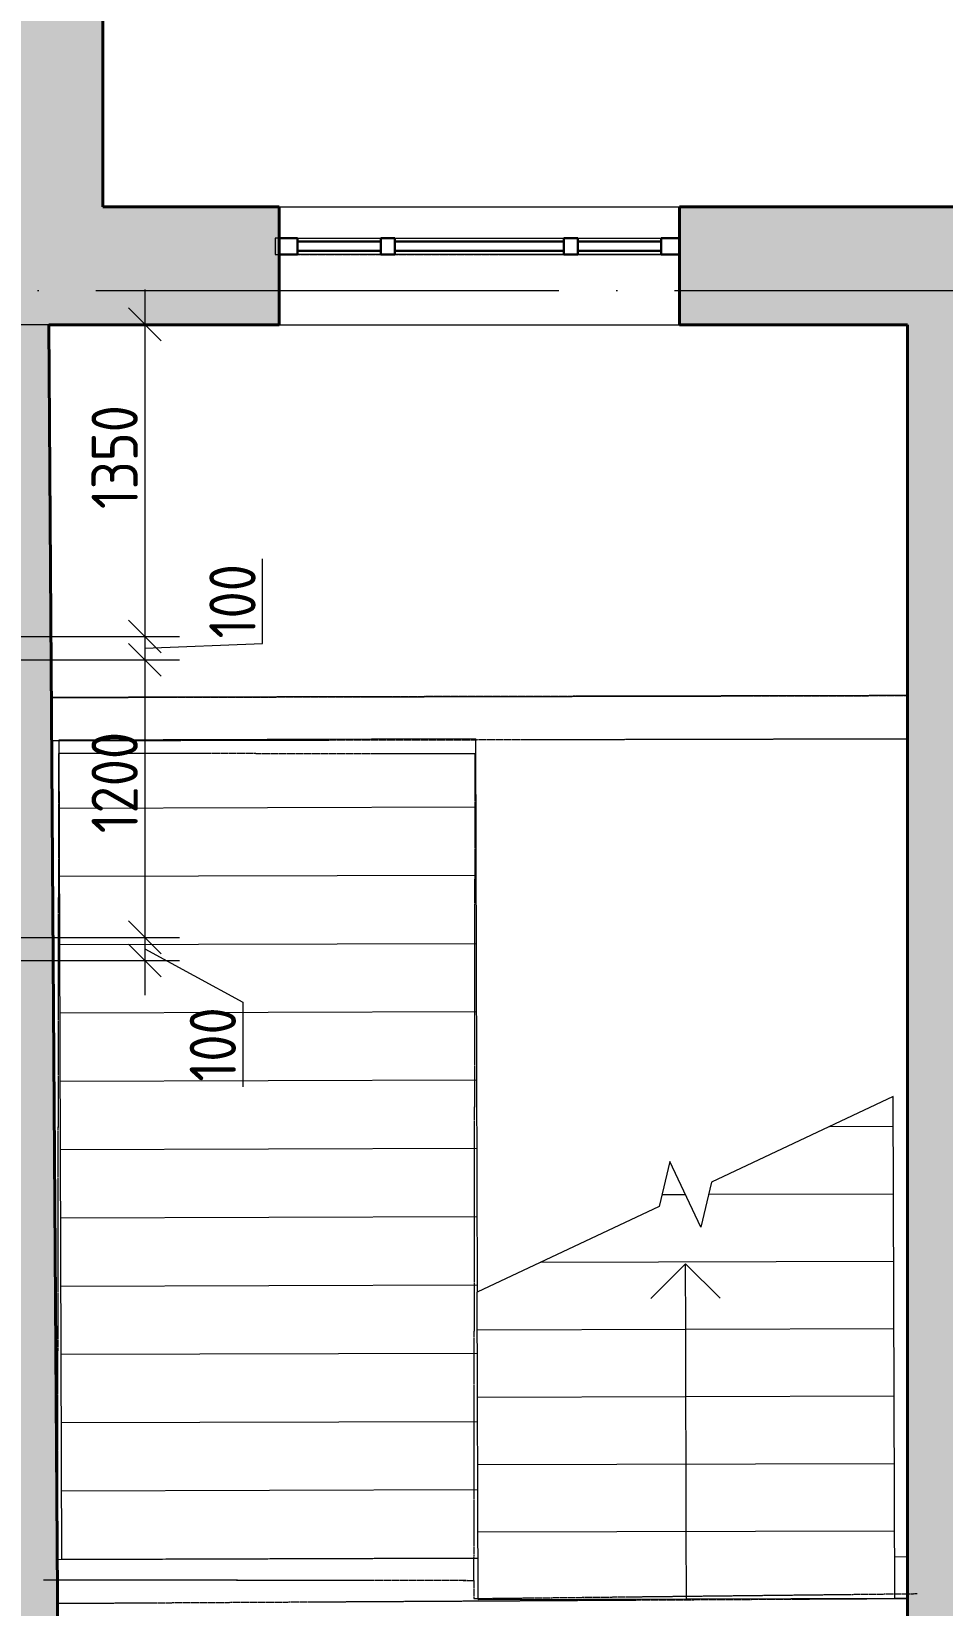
# Model space of a CAD drawing. Header units: millimetres. Extents: x -269164 to 430575, y -569542 to 36130.
# Drawn here: x 181819 to 185755, y -415749 to -408945 of the extents above; entities that cross this region are included whole.
import ezdxf

# ---------------------------------------------------------------- set-up
doc = ezdxf.new("R2010")
doc.units = ezdxf.units.MM
doc.linetypes.add('ADSK_Линия сетки', pattern=[25, 20, -2.5, 0, -2.5])
doc.linetypes.add('ADSK_Сверху', pattern=[4.5, 3, -1.5])
for name, color, linetype, lineweight in [('Витраж', 7, 'Continuous', 18), ('Каркас', 7, 'Continuous', 18), ('Лестницы', 7, 'Continuous', 18), ('Оси', 7, 'Continuous', 9), ('Панели витража', 7, 'Continuous', 18), ('Перекрытие', 7, 'Continuous', 18), ('Размеры', 7, 'Continuous', 9), ('Стены внутренние', 7, 'Continuous', 18), ('Стены наружные', 7, 'Continuous', 18), ('Стрелки вверх', 7, 'Continuous', 18)]:
    doc.layers.add(name, color=color, linetype=linetype, lineweight=lineweight)
doc.styles.add('GOST Common', font='GOST_Common.ttf', dxfattribs={"width": 0.9, "height": 200})
doc.dimstyles.new('ADSK_Основной_2_мм_Округление_до_1_мм_1', dxfattribs={"dimscale": 304.8, "dimtxt": 201.142999, "dimasz": 0.463911, "dimexe": 0.492126, "dimexo": 0.492126, "dimgap": 0.098425, "dimtad": 1, "dimdec": 0, "dimdsep": 46, "dimtxsty": 'GOST Common', "dimblk1": 'OBLIQUE', "dimblk2": 'OBLIQUE', "dimsah": 1, "dimcen": 0.09, "dimdle": 0.492126, "dimazin": 2, "dimtfac": 1, "dimtdec": 4, "dimtix": 1, "dimtmove": 1, "dimatfit": 3, "dimfxl": 1, "dimtvp": 1, "dimtolj": 1, "dimtzin": 0, "dimlwd": 20, "dimlwe": 20, "dimarcsym": 2})

# ---------------------------------------------------------------- blocks, each defined once
blk = doc.blocks.new('Прямоугольный импост - 70х20_60мм-V1-03 План 3-го этажа маркировочный')
at = {"layer": 'Витраж', "color": 253, "linetype": 'ADSK_Сверху', "true_color": 0xaaaaaa}
for p, q in [((5965.7, 20783.6), (6435.7, 20783.6)), ((6435.7, 20713.6), (6435.7, 20783.6)), ((5965.7, 20713.6), (6435.7, 20713.6))]:
    blk.add_line(p, q, dxfattribs=at)
blk = doc.blocks.new('Прямоугольный импост - 70х20_60мм-1464022-03 План 3-го этажа маркировочный')
at = {"layer": 'Витраж', "color": 253, "linetype": 'ADSK_Сверху', "true_color": 0xaaaaaa}
for p, q in [((5175.7, 20783.6), (5965.7, 20783.6)), ((5175.7, 20713.6), (5965.7, 20713.6))]:
    blk.add_line(p, q, dxfattribs=at)
blk = doc.blocks.new('Прямоугольный импост - 70х20_60мм-V2-03 План 3-го этажа маркировочный')
at = {"layer": 'Витраж', "color": 253, "linetype": 'ADSK_Сверху', "true_color": 0xaaaaaa}
for p, q in [((4705.7, 20783.6), (4705.7, 20713.6)), ((4705.7, 20783.6), (5175.7, 20783.6)), ((4705.7, 20713.6), (5175.7, 20713.6))]:
    blk.add_line(p, q, dxfattribs=at)
blk = doc.blocks.new('Прямоугольный импост - 70х40_60мм-1229682-03 План 3-го этажа маркировочный')
at = {"layer": 'Витраж', "color": 253, "linetype": 'ADSK_Сверху', "true_color": 0xaaaaaa}
for p, q in [((4689, 20783.6), (4689, 20713.6)), ((4705.7, 20783.6), (4689, 20783.6)), ((4689, 20713.6), (4705.7, 20713.6))]:
    blk.add_line(p, q, dxfattribs=at)
blk = doc.blocks.new('Монолитная лестница - ___-2426494-03 План 3-го этажа маркировочный')
at = {"layer": 'Лестницы', "color": 253, "linetype": 'ADSK_Сверху', "true_color": 0xaaaaaa}
for p, q in [((3752.7, 18556.3), (3752.3, 18258.6)), ((5552.7, 18553.7), (3752.7, 18556.3)), ((5552.3, 18256), (5552.7, 18553.7)), ((3752.3, 18258.6), (3751.8, 17960.9)), ((5551.8, 17958.3), (5552.3, 18256)), ((3751.8, 17960.9), (3751.4, 17663.2)), ((5551.4, 17660.6), (5551.8, 17958.3)), ((3751.4, 17663.2), (3751, 17365.5)), ((5551, 17362.9), (5551.4, 17660.6)), ((3751, 17365.5), (3750.5, 17067.8)), ((5550.5, 17065.2), (5551, 17362.9)), ((3750.5, 17067.8), (3750.1, 16770.1)), ((5550.1, 16767.5), (5550.5, 17065.2)), ((3750.1, 16770.1), (3749.6, 16472.4)), ((5549.6, 16469.8), (5550.1, 16767.5)), ((3749.6, 16472.4), (3749.2, 16174.7)), ((5549.2, 16172.1), (5549.6, 16469.8)), ((3749.2, 16174.7), (3748.7, 15877)), ((5548.7, 15874.4), (5549.2, 16172.1)), ((3748.7, 15877), (3748.3, 15579.3)), ((5548.3, 15576.7), (5548.7, 15874.4)), ((3748.3, 15579.3), (3747.9, 15281.6)), ((5547.9, 15279), (5548.3, 15576.7)), ((3747.9, 15281.6), (3747.4, 14983.9)), ((5547.4, 14981.3), (5547.9, 15279)), ((3747.4, 14983.9), (5547.4, 14981.3))]:
    blk.add_line(p, q, dxfattribs=at)
blk = doc.blocks.new('Системная панель - _AR_Стекло_40мм_привязка по центру-V47-03 План 3-го этажа маркировочный')
at = {"layer": 'Панели витража', "lineweight": 30}
for p, q in [((180, 20), (-180, 20)), ((-180, 20), (-180, -20)), ((180, -20), (180, 20)), ((-180, -20), (180, -20))]:
    blk.add_line(p, q, dxfattribs=at)
blk = doc.blocks.new('Прямоугольный импост - 70х20_60мм-V48-03 План 3-го этажа маркировочный')
at = {"layer": 'Витраж', "lineweight": 30}
for p, q in [((-80, 35), (0, 35)), ((-80, -35), (-80, 35)), ((0, 35), (0, -35)), ((0, -35), (-80, -35))]:
    blk.add_line(p, q, dxfattribs=at)
blk = doc.blocks.new('Прямоугольный импост - 70х20_60мм-V49-03 План 3-го этажа маркировочный')
at = {"layer": 'Витраж', "lineweight": 30}
for p, q in [((0, 35), (-80, 35)), ((-80, 35), (-80, -35)), ((0, -35), (0, 35)), ((-80, -35), (0, -35))]:
    blk.add_line(p, q, dxfattribs=at)
blk = doc.blocks.new('Системная панель - _AR_Стекло_40мм_привязка по центру-V51-03 План 3-го этажа маркировочный')
at = {"layer": 'Панели витража', "lineweight": 30}
for p, q in [((365, 20), (-365, 20)), ((-365, 20), (-365, -20)), ((365, -20), (365, 20)), ((-365, -20), (365, -20))]:
    blk.add_line(p, q, dxfattribs=at)
blk = doc.blocks.new('Прямоугольный импост - 70х60мм-V52-03 План 3-го этажа маркировочный')
at = {"layer": 'Витраж', "lineweight": 30}
for p, q in [((-30, 35), (30, 35)), ((-30, -35), (-30, 35)), ((30, 35), (30, -35)), ((30, -35), (-30, -35))]:
    blk.add_line(p, q, dxfattribs=at)
blk = doc.blocks.new('Прямоугольный импост - 70х60мм-V53-03 План 3-го этажа маркировочный')
at = {"layer": 'Витраж'}
for p, q in [((5995.7, 20783.6), (6355.7, 20783.6)), ((6355.7, 20713.6), (5995.7, 20713.6))]:
    blk.add_line(p, q, dxfattribs=at)
blk = doc.blocks.new('Прямоугольный импост - 70х60мм-V54-03 План 3-го этажа маркировочный')
at = {"layer": 'Витраж'}
for p, q in [((5205.7, 20783.6), (5935.7, 20783.6)), ((5935.7, 20713.6), (5205.7, 20713.6))]:
    blk.add_line(p, q, dxfattribs=at)
blk = doc.blocks.new('_Oblique')
at = {"color": 0, "linetype": 'ByBlock', "lineweight": -2}
blk.add_line((-0.5, -0.5), (0.5, 0.5), dxfattribs=at)
blk = doc.blocks.new('*D12267')
at = {"layer": 'Defpoints', "color": 0, "transparency": 16777216}
for p in [(181513, -410210.9), (181522.5, -411560.9), (182308, -411560.9)]:
    blk.add_point(p, dxfattribs=at)
at = {"layer": 'Размеры', "color": 0, "lineweight": 20, "transparency": 16777216}
for p, q in [((182308, -410060.9), (182308, -411710.9)), ((181663, -410210.9), (182458, -410210.9)), ((181672.5, -411560.9), (182458, -411560.9))]:
    blk.add_line(p, q, dxfattribs=at)
at = {"layer": 'Размеры', "color": 0, "lineweight": 20, "transparency": 16777216, "xscale": 141.4, "yscale": 141.4, "zscale": 141.4}
for p, rotation in [((182308, -410210.9), 90), ((182308, -411560.9), 270)]:
    blk.add_blockref('_Oblique', p, dxfattribs=dict(at, rotation=rotation))
at = {"layer": 'Размеры', "color": 0, "transparency": 16777216, "insert": (182178, -410784.8), "char_height": 200, "attachment_point": 5, "rotation": 90, "style": 'GOST Common'}
blk.add_mtext('\\A1;1350', dxfattribs=at)
blk = doc.blocks.new('*D12268')
at = {"layer": 'Defpoints', "color": 0, "transparency": 16777216}
for p in [(181522.5, -411560.9), (181523.2, -411660.9), (182308, -411660.9)]:
    blk.add_point(p, dxfattribs=at)
at = {"layer": 'Размеры', "color": 0, "lineweight": 20, "transparency": 16777216}
for p, q in [((182817.1, -411590.9), (182817.1, -411224.9)), ((182308, -411410.9), (182308, -411810.9)), ((181672.5, -411560.9), (182458, -411560.9)), ((182308, -411610.9), (182817.1, -411590.9)), ((181673.2, -411660.9), (182458, -411660.9))]:
    blk.add_line(p, q, dxfattribs=at)
at = {"layer": 'Размеры', "color": 0, "lineweight": 20, "transparency": 16777216, "xscale": 141.4, "yscale": 141.4, "zscale": 141.4}
for p, rotation in [((182308, -411560.9), 90), ((182308, -411660.9), 270)]:
    blk.add_blockref('_Oblique', p, dxfattribs=dict(at, rotation=rotation))
at = {"layer": 'Размеры', "color": 0, "transparency": 16777216, "insert": (182687.1, -411407.9), "char_height": 200, "attachment_point": 5, "rotation": 90, "style": 'GOST Common'}
blk.add_mtext('\\A1;100', dxfattribs=at)
blk = doc.blocks.new('*D12269')
at = {"layer": 'Defpoints', "color": 0, "transparency": 16777216}
for p in [(181523.2, -411660.9), (181536.9, -412860.9), (182308, -412860.9)]:
    blk.add_point(p, dxfattribs=at)
at = {"layer": 'Размеры', "color": 0, "lineweight": 20, "transparency": 16777216}
for p, q in [((182308, -411510.9), (182308, -413010.9)), ((181673.2, -411660.9), (182458, -411660.9)), ((181686.9, -412860.9), (182458, -412860.9))]:
    blk.add_line(p, q, dxfattribs=at)
at = {"layer": 'Размеры', "color": 0, "lineweight": 20, "transparency": 16777216, "xscale": 141.4, "yscale": 141.4, "zscale": 141.4}
for p, rotation in [((182308, -411660.9), 90), ((182308, -412860.9), 270)]:
    blk.add_blockref('_Oblique', p, dxfattribs=dict(at, rotation=rotation))
at = {"layer": 'Размеры', "color": 0, "transparency": 16777216, "insert": (182178, -412191.8), "char_height": 200, "attachment_point": 5, "rotation": 90, "style": 'GOST Common'}
blk.add_mtext('\\A1;1200', dxfattribs=at)
blk = doc.blocks.new('*D12270')
at = {"layer": 'Defpoints', "color": 0, "transparency": 16777216}
for p in [(181536.9, -412860.9), (181536.9, -412960.9), (182308, -412960.9)]:
    blk.add_point(p, dxfattribs=at)
at = {"layer": 'Размеры', "color": 0, "lineweight": 20, "transparency": 16777216}
for p, q in [((182308, -412710.9), (182308, -413110.9)), ((181686.9, -412860.9), (182458, -412860.9)), ((181686.9, -412960.9), (182458, -412960.9)), ((182308, -412910.9), (182732.2, -413140.9)), ((182732.2, -413140.9), (182732.2, -413506.9))]:
    blk.add_line(p, q, dxfattribs=at)
at = {"layer": 'Размеры', "color": 0, "lineweight": 20, "transparency": 16777216, "xscale": 141.4, "yscale": 141.4, "zscale": 141.4}
for p, rotation in [((182308, -412860.9), 90), ((182308, -412960.9), 270)]:
    blk.add_blockref('_Oblique', p, dxfattribs=dict(at, rotation=rotation))
at = {"layer": 'Размеры', "color": 0, "transparency": 16777216, "insert": (182602.2, -413323.9), "char_height": 200, "attachment_point": 5, "rotation": 90, "style": 'GOST Common'}
blk.add_mtext('\\A1;100', dxfattribs=at)

msp = doc.modelspace()

# ---------------------------------------------------------------- hatches: boundary and pattern name
at = {"layer": 'Стены внутренние', "true_color": 0xc0c0c0}
for points in [[(181568.11, -418049.05), (181948.1, -418045.81), (181893.03, -410213.29), (181616.41, -410213.29), (181616.3, -410210.93), (181513, -410210.93), (181567.75, -417996.93)], [(185654.8, -417619.04), (185983.71, -417619.04), (185983.71, -410213.29), (185603.71, -410213.29), (185603.71, -417619.04), (185654.41, -417619.04)]]:
    msp.add_hatch(color=9, dxfattribs=at).paths.add_polyline_path(points)
at = {"layer": 'Стены наружные', "true_color": 0xc0c0c0}
h = msp.add_hatch(color=9, dxfattribs=at)
h.paths.add_polyline_path([(182126.41, -409703.29), (182126.41, -408598.77), (181616.41, -408598.77), (181616.41, -409703.29), (181945.29, -409703.29)])
h.paths.add_polyline_path([(181616.41, -406828.77), (182126.41, -406828.77), (182126.41, -404573.3), (181616.41, -404573.3), (181616.41, -405250.48)])
h.paths.add_polyline_path([(181753.48, -402803.3), (182126.41, -402803.3), (182126.41, -400532.3), (181616.41, -400532.3), (181616.41, -402803.3)])
h.paths.add_polyline_path([(181753.48, -398762.3), (182126.41, -398762.3), (182126.41, -396530.34), (181616.41, -396530.34), (181616.41, -398762.3)])
h.paths.add_polyline_path([(182126.41, -394760.34), (182126.41, -386958.02), (181616.41, -386953.1), (181616.41, -394760.34), (181753.48, -394760.34)])
h = msp.add_hatch(color=9, dxfattribs=at)
h.paths.add_polyline_path([(189014.22, -410213.29), (189524.22, -410213.29), (189524.22, -409703.29), (188322.11, -409703.29), (188322.11, -410213.29), (188406.35, -410213.29)])
h.paths.add_polyline_path([(181945.29, -410213.29), (182888.64, -410213.29), (182888.64, -409703.29), (181616.41, -409703.29), (181616.41, -410213.29), (181893.03, -410213.29)])
h.paths.add_polyline_path([(186379.06, -410213.29), (186592.11, -410213.29), (186592.11, -409703.29), (184618.64, -409703.29), (184618.64, -410213.29), (185983.71, -410213.29)])

# ---------------------------------------------------------------- linework, layer by layer
at = {"layer": 'Каркас', "color": 253, "linetype": 'ADSK_Сверху', "true_color": 0xb2b2b2}
for p, q in [((185603.71, -411815.74), (181904.35, -411824.07)), ((185603.71, -412002.14), (185603.71, -411815.74)), ((181904.35, -411824.07), (181905.66, -412010.47)), ((181905.66, -412010.47), (185603.71, -412002.14))]:
    msp.add_line(p, q, dxfattribs=at)
at = {"layer": 'Каркас', "color": 253, "linetype": 'ADSK_Сверху', "true_color": 0xaaaaaa}
for p, q in [((181904.35, -411824.07), (185603.71, -411815.74)), ((185603.71, -411815.74), (185603.71, -412002.14)), ((181905.66, -412010.47), (181904.35, -411824.07)), ((181905.66, -412010.47), (185603.71, -412002.14)), ((181931.89, -415739.97), (185603.71, -415718.84)), ((181933.44, -415961.27), (181931.89, -415739.97)), ((185603.71, -415718.84), (185603.71, -415940.15))]:
    msp.add_line(p, q, dxfattribs=at)
at = {"layer": 'Лестницы'}
for p, q in [((183737.4, -412002.74), (181937.41, -412008.17)), ((183737.4, -412002.74), (181937.41, -412008.17)), ((183737.4, -412002.74), (181937.41, -412008.17)), ((183737.4, -412002.74), (181937.41, -412008.17)), ((181937.41, -412008.17), (181948.1, -415550.55)), ((181937.41, -412008.17), (181948.1, -415550.55)), ((183737.4, -412002.74), (183744.62, -414394.3)), ((183737.4, -412002.74), (183744.62, -414394.3)), ((183738.29, -412297.94), (181938.3, -412303.37)), ((183738.29, -412297.94), (181938.3, -412303.37)), ((183738.29, -412297.94), (181938.3, -412303.37)), ((183738.29, -412297.94), (181938.3, -412303.37)), ((183739.18, -412593.14), (181939.19, -412598.57)), ((183739.18, -412593.14), (181939.19, -412598.57)), ((183739.18, -412593.14), (181939.19, -412598.57)), ((183739.18, -412593.14), (181939.19, -412598.57)), ((183740.07, -412888.33), (181940.08, -412893.76)), ((183740.07, -412888.33), (181940.08, -412893.76)), ((183740.07, -412888.33), (181940.08, -412893.76)), ((183740.07, -412888.33), (181940.08, -412893.76)), ((183740.96, -413183.53), (181940.97, -413188.96)), ((183740.96, -413183.53), (181940.97, -413188.96)), ((183740.96, -413183.53), (181940.97, -413188.96)), ((183740.96, -413183.53), (181940.97, -413188.96)), ((183741.85, -413478.73), (181941.86, -413484.16)), ((183741.85, -413478.73), (181941.86, -413484.16)), ((183741.85, -413478.73), (181941.86, -413484.16)), ((183741.85, -413478.73), (181941.86, -413484.16)), ((185542.08, -413549.52), (184756.47, -413918.74)), ((185542.08, -413549.52), (184756.47, -413918.74)), ((185548.62, -415717.59), (185542.08, -413549.52)), ((185548.62, -415717.59), (185542.08, -413549.52)), ((185267.37, -413678.62), (185542.46, -413677.79)), ((185267.37, -413678.62), (185542.46, -413677.79)), ((185267.37, -413678.62), (185542.46, -413677.79)), ((185267.37, -413678.62), (185542.46, -413677.79)), ((183742.74, -413773.93), (181942.75, -413779.36)), ((183742.74, -413773.93), (181942.75, -413779.36)), ((183742.74, -413773.93), (181942.75, -413779.36)), ((183742.74, -413773.93), (181942.75, -413779.36)), ((184576.88, -413830.5), (184530.22, -414025.08)), ((184576.88, -413830.5), (184530.22, -414025.08)), ((184709.81, -414113.32), (184576.88, -413830.5)), ((184709.81, -414113.32), (184576.88, -413830.5)), ((184756.47, -413918.74), (184709.81, -414113.32)), ((184756.47, -413918.74), (184709.81, -414113.32)), ((184542.9, -413972.21), (184643.35, -413971.91)), ((184542.9, -413972.21), (184643.35, -413971.91)), ((184542.9, -413972.21), (184643.35, -413971.91)), ((184542.9, -413972.21), (184643.35, -413971.91)), ((184743.79, -413971.61), (185543.34, -413969.19)), ((184743.79, -413971.61), (185543.34, -413969.19)), ((184743.79, -413971.61), (185543.34, -413969.19)), ((184743.79, -413971.61), (185543.34, -413969.19)), ((184530.22, -414025.08), (183744.62, -414394.3)), ((184530.22, -414025.08), (183744.62, -414394.3)), ((183743.63, -414069.13), (181943.64, -414074.56)), ((183743.63, -414069.13), (181943.64, -414074.56)), ((183743.63, -414069.13), (181943.64, -414074.56)), ((183743.63, -414069.13), (181943.64, -414074.56)), ((184019.32, -414265.19), (185544.22, -414260.59)), ((184019.32, -414265.19), (185544.22, -414260.59)), ((184019.32, -414265.19), (185544.22, -414260.59)), ((184019.32, -414265.19), (185544.22, -414260.59)), ((183744.53, -414364.33), (181944.53, -414369.76)), ((183744.53, -414364.33), (181944.53, -414369.76)), ((183744.53, -414364.33), (181944.53, -414369.76)), ((183744.53, -414364.33), (181944.53, -414369.76)), ((183748.62, -415723.02), (183744.62, -414394.3)), ((183748.62, -415723.02), (183744.62, -414394.3)), ((183745.11, -414557.42), (185545.1, -414551.99)), ((183745.11, -414557.42), (185545.1, -414551.99)), ((183745.11, -414557.42), (185545.1, -414551.99)), ((183745.11, -414557.42), (185545.1, -414551.99)), ((183745.42, -414659.53), (181945.42, -414664.96)), ((183745.42, -414659.53), (181945.42, -414664.96)), ((183745.42, -414659.53), (181945.42, -414664.96)), ((183745.42, -414659.53), (181945.42, -414664.96)), ((183745.99, -414848.82), (185545.98, -414843.39)), ((183745.99, -414848.82), (185545.98, -414843.39)), ((183745.99, -414848.82), (185545.98, -414843.39)), ((183745.99, -414848.82), (185545.98, -414843.39)), ((183746.31, -414954.72), (181946.31, -414960.15)), ((183746.31, -414954.72), (181946.31, -414960.15)), ((183746.31, -414954.72), (181946.31, -414960.15)), ((183746.31, -414954.72), (181946.31, -414960.15)), ((183746.87, -415140.22), (185546.86, -415134.79)), ((183746.87, -415140.22), (185546.86, -415134.79)), ((183746.87, -415140.22), (185546.86, -415134.79)), ((183746.87, -415140.22), (185546.86, -415134.79)), ((183747.2, -415249.92), (181947.2, -415255.35)), ((183747.2, -415249.92), (181947.2, -415255.35)), ((183747.2, -415249.92), (181947.2, -415255.35)), ((183747.2, -415249.92), (181947.2, -415255.35)), ((183747.74, -415431.62), (185547.74, -415426.19)), ((183747.74, -415431.62), (185547.74, -415426.19)), ((183747.74, -415431.62), (185547.74, -415426.19)), ((183747.74, -415431.62), (185547.74, -415426.19)), ((183748.09, -415545.12), (181948.1, -415550.55)), ((183748.09, -415545.12), (181948.1, -415550.55)), ((183748.62, -415723.02), (185548.62, -415717.59)), ((183748.62, -415723.02), (185548.62, -415717.59)), ((183748.62, -415723.02), (185548.62, -415717.59)), ((183748.62, -415723.02), (185548.62, -415717.59))]:
    msp.add_line(p, q, dxfattribs=at)
at = {"layer": 'Лестницы', "color": 253, "linetype": 'ADSK_Сверху', "true_color": 0xaaaaaa}
for p, q in [((181935.63, -412065.59), (181935.19, -412363.29)), ((183735.62, -412068.26), (181935.63, -412065.59)), ((183735.18, -412365.96), (183735.62, -412068.26)), ((181935.19, -412363.29), (181934.74, -412660.99)), ((183734.74, -412663.66), (183735.18, -412365.96)), ((181934.74, -412660.99), (181934.3, -412958.69)), ((183734.3, -412961.36), (183734.74, -412663.66)), ((181934.3, -412958.69), (181933.86, -413256.39)), ((183733.86, -413259.06), (183734.3, -412961.36)), ((181933.86, -413256.39), (181933.42, -413554.09)), ((183733.42, -413556.76), (183733.86, -413259.06)), ((181933.42, -413554.09), (181932.98, -413851.79)), ((183732.98, -413854.46), (183733.42, -413556.76)), ((181932.98, -413851.79), (181932.54, -414149.49)), ((183732.53, -414152.16), (183732.98, -413854.46)), ((181932.54, -414149.49), (181932.1, -414447.19)), ((183732.09, -414449.86), (183732.53, -414152.16)), ((181932.1, -414447.19), (181931.65, -414744.89)), ((183731.65, -414747.55), (183732.09, -414449.86)), ((181931.65, -414744.89), (181931.21, -415042.59)), ((183731.21, -415045.25), (183731.65, -414747.55)), ((181931.21, -415042.59), (181930.77, -415340.29)), ((183730.77, -415342.95), (183731.21, -415045.25)), ((181930.77, -415340.29), (181930.33, -415637.98)), ((183730.33, -415640.65), (183730.77, -415342.95)), ((181930.33, -415637.98), (183730.33, -415640.65))]:
    msp.add_line(p, q, dxfattribs=at)
at = {"layer": 'Оси', "linetype": 'ADSK_Линия сетки', "ltscale": 100}
msp.add_line((167096.68, -410065.13), (235324.62, -410065.13), dxfattribs=at)
at = {"layer": 'Перекрытие', "color": 136, "true_color": 0x008080}
for p, q in [((181930.56, -415550.6), (183748.09, -415545.12)), ((185603.71, -415539.6), (185548.08, -415539.76)), ((185548.62, -415717.59), (185603.71, -415717.42))]:
    msp.add_line(p, q, dxfattribs=at)
at = {"layer": 'Перекрытие', "color": 9, "linetype": 'ADSK_Сверху', "true_color": 0xaad4d4}
for p, q in [((181871.1, -415637.9), (181930.33, -415637.98)), ((183730.33, -415640.65), (183730.21, -415719.25)), ((183730.21, -415719.25), (185646.3, -415698.03))]:
    msp.add_line(p, q, dxfattribs=at)
at = {"layer": 'Стены внутренние', "lineweight": 40}
for p, q in [((181945.51, -417677.82), (181893.03, -410213.29)), ((185603.71, -410213.29), (185603.71, -417646.59))]:
    msp.add_line(p, q, dxfattribs=at)
at = {"layer": 'Стены наружные', "lineweight": 40}
for p, q in [((182126.41, -409703.29), (182126.41, -408598.77)), ((182888.64, -409703.29), (182126.41, -409703.29)), ((182888.64, -410213.29), (182888.64, -409703.29)), ((186592.11, -409703.29), (184618.64, -409703.29)), ((184618.64, -409703.29), (184618.64, -410213.29)), ((181893.03, -410213.29), (182888.64, -410213.29)), ((184618.64, -410213.29), (185603.71, -410213.29))]:
    msp.add_line(p, q, dxfattribs=at)
at = {"layer": 'Стены наружные'}
for p, q in [((182888.64, -409703.29), (184618.64, -409703.29)), ((182888.64, -410213.29), (184618.64, -410213.29))]:
    msp.add_line(p, q, dxfattribs=at)
at = {"layer": 'Стрелки вверх'}
for p, q in [((184644.25, -414271.91), (184494.7, -414422.36)), ((184645.1, -414554.71), (184644.25, -414271.91)), ((184644.25, -414271.91), (184794.7, -414421.45)), ((184645.98, -414846.1), (184645.1, -414554.71)), ((184646.86, -415137.5), (184645.98, -414846.1)), ((184647.74, -415428.9), (184646.86, -415137.5)), ((184648.62, -415720.3), (184647.74, -415428.9))]:
    msp.add_line(p, q, dxfattribs=at)

# ---------------------------------------------------------------- block references
at = {"layer": 'Витраж', "color": 253, "linetype": 'ADSK_Сверху', "true_color": 0xaaaaaa}
for name in ['Прямоугольный импост - 70х40_60мм-1229682-03 План 3-го этажа маркировочный', 'Прямоугольный импост - 70х20_60мм-V2-03 План 3-го этажа маркировочный', 'Прямоугольный импост - 70х20_60мм-1464022-03 План 3-го этажа маркировочный', 'Прямоугольный импост - 70х20_60мм-V1-03 План 3-го этажа маркировочный']:
    msp.add_blockref(name, (178182.91, -430621.92), dxfattribs=at)
at = {"layer": 'Витраж', "rotation": 180}
msp.add_blockref('Прямоугольный импост - 70х20_60мм-V49-03 План 3-го этажа маркировочный', (182888.64, -409873.29), dxfattribs=at)
at = {"layer": 'Витраж'}
for name, p in [('Прямоугольный импост - 70х60мм-V53-03 План 3-го этажа маркировочный', (176972.91, -430621.92)), ('Прямоугольный импост - 70х60мм-V54-03 План 3-го этажа маркировочный', (178182.91, -430621.92)), ('Прямоугольный импост - 70х60мм-V53-03 План 3-го этажа маркировочный', (178182.91, -430621.92))]:
    msp.add_blockref(name, p, dxfattribs=at)
at = {"layer": 'Витраж', "extrusion": (0, 0, -1), "rotation": 180}
for name, p in [('Прямоугольный импост - 70х60мм-V52-03 План 3-го этажа маркировочный', (-183358.64, -409873.29)), ('Прямоугольный импост - 70х60мм-V52-03 План 3-го этажа маркировочный', (-184148.64, -409873.29)), ('Прямоугольный импост - 70х20_60мм-V48-03 План 3-го этажа маркировочный', (-184618.64, -409873.29))]:
    msp.add_blockref(name, p, dxfattribs=at)
at = {"layer": 'Лестницы', "color": 253, "linetype": 'ADSK_Сверху', "true_color": 0xaaaaaa}
msp.add_blockref('Монолитная лестница - ___-2426494-03 План 3-го этажа маркировочный', (178182.91, -430621.92), dxfattribs=at)
at = {"layer": 'Панели витража'}
for name, p in [('Системная панель - _AR_Стекло_40мм_привязка по центру-V47-03 План 3-го этажа маркировочный', (183148.64, -409873.29)), ('Системная панель - _AR_Стекло_40мм_привязка по центру-V51-03 План 3-го этажа маркировочный', (183753.64, -409873.29)), ('Системная панель - _AR_Стекло_40мм_привязка по центру-V47-03 План 3-го этажа маркировочный', (184358.64, -409873.29))]:
    msp.add_blockref(name, p, dxfattribs=at)

# ---------------------------------------------------------------- dimensions: what is measured, and where the dimension line sits
at = {"layer": 'Размеры', "color": 18, "true_color": 0x000000}
for base, p1, p2, picture, middle in [((182308.01, -411560.93), (181513, -410210.93), (181522.49, -411560.93), '*D12267', (182308.01, -410784.76)), ((182308.01, -411660.93), (181522.49, -411560.93), (181523.2, -411660.93), '*D12268', (182817.12, -411560.93)), ((182308.01, -412860.93), (181523.2, -411660.93), (181536.88, -412860.93), '*D12269', (182308.01, -412191.82)), ((182308.01, -412960.93), (181536.88, -412860.93), (181536.88, -412960.93), '*D12270', (182732.19, -413170.89))]:
    dim = msp.add_linear_dim(base=base, p1=p1, p2=p2, angle=90, dimstyle='ADSK_Основной_2_мм_Округление_до_1_мм_1', override={"dimpost": '<>'}, dxfattribs=at)
    dim.commit()
    dim.dimension.update_dxf_attribs({"geometry": picture, "text_midpoint": middle, "dimtype": 160})

doc.saveas('drawing.dxf')
